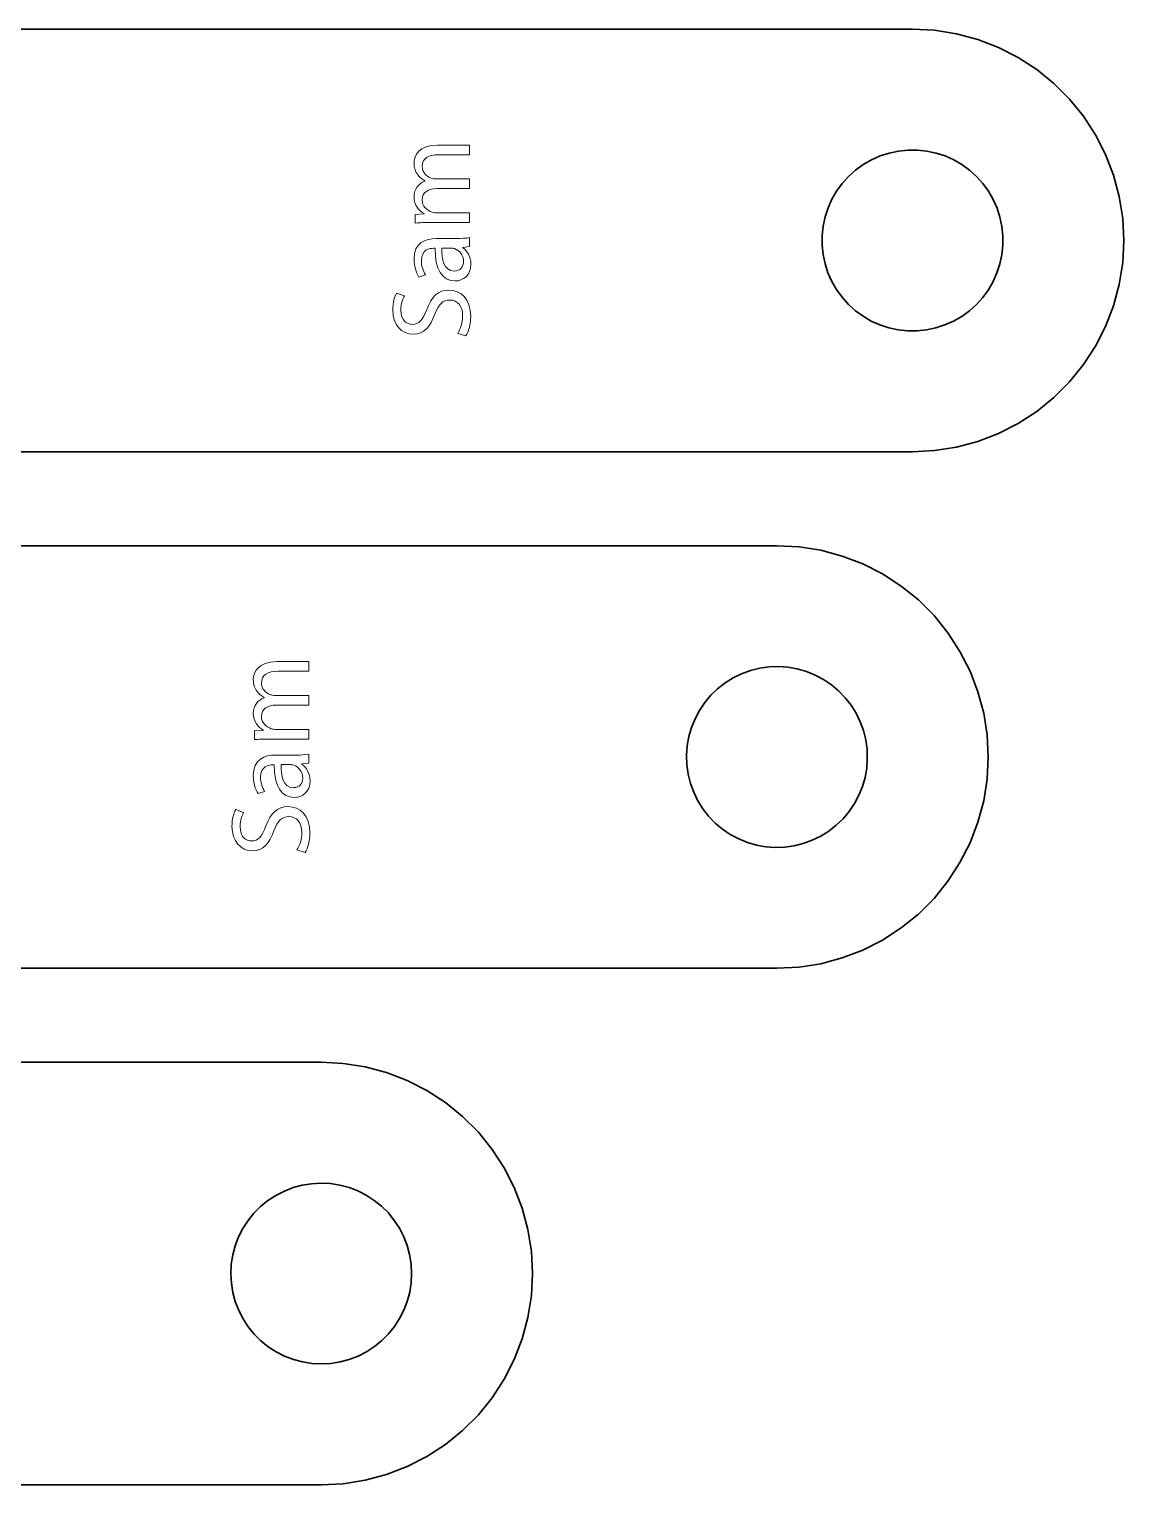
# Model space of a CAD drawing. Header units: millimetres. Extents: x 4 to 295, y -240 to -4.
# Drawn here: x 126.3 to 150.52, y -234.04 to -201.83 of the extents above; entities that cross this region are included whole.
import ezdxf

# ---------------------------------------------------------------- set-up
doc = ezdxf.new("R2010")
doc.units = ezdxf.units.MM
doc.header["$MEASUREMENT"] = 0
doc.layers.add('Layer 1', color=7, linetype='Continuous', lineweight=0)

# ---------------------------------------------------------------- blocks, each defined once
blk = doc.blocks.new('Block_23')
at = {"layer": 'Layer 1', "color": 240, "lineweight": 0, "true_color": 0xff1c24}
for points, knots in [([(135.169, -206.107), (135.045, -206.107), (134.943, -206.11), (134.844, -206.117), (134.844, -206.117), (134.844, -205.926), (134.844, -205.926), (134.844, -205.926), (135.037, -205.916), (135.037, -205.916), (135.037, -205.916), (135.037, -205.909), (135.037, -205.909), (134.923, -205.841), (134.816, -205.73), (134.816, -205.531), (134.816, -205.367), (134.915, -205.243), (135.057, -205.191), (135.057, -205.191), (135.057, -205.186), (135.057, -205.186), (134.99, -205.149), (134.938, -205.101), (134.901, -205.052), (134.846, -204.98), (134.816, -204.901), (134.816, -204.786), (134.816, -204.627), (134.921, -204.391), (135.338, -204.391), (135.338, -204.391), (136.045, -204.391), (136.045, -204.391), (136.045, -204.391), (136.045, -204.605), (136.045, -204.605), (136.045, -204.605), (135.365, -204.605), (135.365, -204.605), (135.134, -204.605), (134.995, -204.689), (134.995, -204.866), (134.995, -204.99), (135.087, -205.087), (135.194, -205.124), (135.223, -205.134), (135.263, -205.141), (135.303, -205.141), (135.303, -205.141), (136.045, -205.141), (136.045, -205.141), (136.045, -205.141), (136.045, -205.355), (136.045, -205.355), (136.045, -205.355), (135.325, -205.355), (135.325, -205.355), (135.134, -205.355), (134.995, -205.439), (134.995, -205.605), (134.995, -205.742), (135.104, -205.841), (135.213, -205.876), (135.246, -205.889), (135.283, -205.894), (135.32, -205.894), (135.32, -205.894), (136.045, -205.894), (136.045, -205.894), (136.045, -205.894), (136.045, -206.107), (136.045, -206.107), (136.045, -206.107), (135.169, -206.107), (135.169, -206.107)], [0, 0, 0, 0, 1, 1, 1, 2, 2, 2, 3, 3, 3, 4, 4, 4, 5, 5, 5, 6, 6, 6, 7, 7, 7, 8, 8, 8, 9, 9, 9, 10, 10, 10, 11, 11, 11, 12, 12, 12, 13, 13, 13, 14, 14, 14, 15, 15, 15, 16, 16, 16, 17, 17, 17, 18, 18, 18, 19, 19, 19, 20, 20, 20, 21, 21, 21, 22, 22, 22, 23, 23, 23, 24, 24, 24, 25, 25, 25, 25]), ([(136.045, -206.639), (136.045, -206.639), (135.894, -206.657), (135.894, -206.657), (135.894, -206.657), (135.894, -206.664), (135.894, -206.664), (135.988, -206.731), (136.073, -206.86), (136.073, -207.031), (136.073, -207.275), (135.901, -207.399), (135.727, -207.399), (135.437, -207.399), (135.278, -207.141), (135.281, -206.676), (135.281, -206.676), (135.256, -206.676), (135.256, -206.676), (135.156, -206.676), (134.978, -206.704), (134.978, -206.95), (134.978, -207.061), (135.012, -207.178), (135.067, -207.262), (135.067, -207.262), (134.923, -207.312), (134.923, -207.312), (134.858, -207.213), (134.816, -207.069), (134.816, -206.917), (134.816, -206.55), (135.067, -206.46), (135.308, -206.46), (135.308, -206.46), (135.757, -206.46), (135.757, -206.46), (135.861, -206.46), (135.963, -206.455), (136.045, -206.44), (136.045, -206.44), (136.045, -206.639), (136.045, -206.639)], [0, 0, 0, 0, 1, 1, 1, 2, 2, 2, 3, 3, 3, 4, 4, 4, 5, 5, 5, 6, 6, 6, 7, 7, 7, 8, 8, 8, 9, 9, 9, 10, 10, 10, 11, 11, 11, 12, 12, 12, 13, 13, 13, 14, 14, 14, 14]), ([(135.432, -206.672), (135.427, -206.91), (135.469, -207.18), (135.703, -207.18), (135.844, -207.18), (135.911, -207.086), (135.911, -206.974), (135.911, -206.818), (135.812, -206.719), (135.71, -206.684), (135.688, -206.676), (135.663, -206.672), (135.64, -206.672), (135.64, -206.672), (135.432, -206.672), (135.432, -206.672)], [0, 0, 0, 0, 1, 1, 1, 2, 2, 2, 3, 3, 3, 4, 4, 4, 5, 5, 5, 5]), ([(135.782, -208.559), (135.842, -208.462), (135.891, -208.321), (135.891, -208.172), (135.891, -207.951), (135.775, -207.822), (135.606, -207.822), (135.449, -207.822), (135.36, -207.911), (135.273, -208.137), (135.176, -208.41), (135.035, -208.579), (134.799, -208.579), (134.538, -208.579), (134.345, -208.363), (134.345, -208.038), (134.345, -207.866), (134.384, -207.742), (134.426, -207.668), (134.426, -207.668), (134.603, -207.727), (134.603, -207.727), (134.573, -207.782), (134.523, -207.894), (134.523, -208.045), (134.523, -208.274), (134.66, -208.36), (134.774, -208.36), (134.93, -208.36), (135.007, -208.259), (135.097, -208.028), (135.206, -207.745), (135.343, -207.601), (135.589, -207.601), (135.847, -207.601), (136.07, -207.792), (136.07, -208.187), (136.07, -208.348), (136.023, -208.524), (135.963, -208.614), (135.963, -208.614), (135.782, -208.559), (135.782, -208.559)], [0, 0, 0, 0, 1, 1, 1, 2, 2, 2, 3, 3, 3, 4, 4, 4, 5, 5, 5, 6, 6, 6, 7, 7, 7, 8, 8, 8, 9, 9, 9, 10, 10, 10, 11, 11, 11, 12, 12, 12, 13, 13, 13, 14, 14, 14, 14])]:
    blk.add_open_spline(points, degree=3, knots=knots, dxfattribs=at)
blk = doc.blocks.new('Block_24')
at = {"layer": 'Layer 1', "color": 240, "lineweight": 0, "true_color": 0xff1c24}
for points, knots in [([(131.612, -217.537), (131.488, -217.537), (131.386, -217.54), (131.287, -217.547), (131.287, -217.547), (131.287, -217.356), (131.287, -217.356), (131.287, -217.356), (131.481, -217.346), (131.481, -217.346), (131.481, -217.346), (131.481, -217.339), (131.481, -217.339), (131.367, -217.272), (131.26, -217.16), (131.26, -216.961), (131.26, -216.798), (131.359, -216.673), (131.501, -216.621), (131.501, -216.621), (131.501, -216.616), (131.501, -216.616), (131.434, -216.579), (131.382, -216.532), (131.344, -216.482), (131.29, -216.41), (131.26, -216.331), (131.26, -216.217), (131.26, -216.058), (131.364, -215.822), (131.781, -215.822), (131.781, -215.822), (132.489, -215.822), (132.489, -215.822), (132.489, -215.822), (132.489, -216.035), (132.489, -216.035), (132.489, -216.035), (131.809, -216.035), (131.809, -216.035), (131.578, -216.035), (131.439, -216.12), (131.439, -216.296), (131.439, -216.42), (131.531, -216.517), (131.637, -216.554), (131.667, -216.564), (131.707, -216.572), (131.746, -216.572), (131.746, -216.572), (132.489, -216.572), (132.489, -216.572), (132.489, -216.572), (132.489, -216.785), (132.489, -216.785), (132.489, -216.785), (131.769, -216.785), (131.769, -216.785), (131.578, -216.785), (131.439, -216.87), (131.439, -217.036), (131.439, -217.173), (131.548, -217.272), (131.657, -217.307), (131.689, -217.319), (131.727, -217.324), (131.764, -217.324), (131.764, -217.324), (132.489, -217.324), (132.489, -217.324), (132.489, -217.324), (132.489, -217.537), (132.489, -217.537), (132.489, -217.537), (131.612, -217.537), (131.612, -217.537)], [0, 0, 0, 0, 1, 1, 1, 2, 2, 2, 3, 3, 3, 4, 4, 4, 5, 5, 5, 6, 6, 6, 7, 7, 7, 8, 8, 8, 9, 9, 9, 10, 10, 10, 11, 11, 11, 12, 12, 12, 13, 13, 13, 14, 14, 14, 15, 15, 15, 16, 16, 16, 17, 17, 17, 18, 18, 18, 19, 19, 19, 20, 20, 20, 21, 21, 21, 22, 22, 22, 23, 23, 23, 24, 24, 24, 25, 25, 25, 25]), ([(132.489, -218.07), (132.489, -218.07), (132.337, -218.087), (132.337, -218.087), (132.337, -218.087), (132.337, -218.094), (132.337, -218.094), (132.432, -218.161), (132.516, -218.291), (132.516, -218.462), (132.516, -218.705), (132.345, -218.829), (132.171, -218.829), (131.881, -218.829), (131.722, -218.571), (131.724, -218.107), (131.724, -218.107), (131.699, -218.107), (131.699, -218.107), (131.6, -218.107), (131.421, -218.134), (131.421, -218.38), (131.421, -218.492), (131.456, -218.608), (131.511, -218.693), (131.511, -218.693), (131.367, -218.742), (131.367, -218.742), (131.302, -218.643), (131.26, -218.499), (131.26, -218.348), (131.26, -217.98), (131.511, -217.891), (131.752, -217.891), (131.752, -217.891), (132.201, -217.891), (132.201, -217.891), (132.305, -217.891), (132.407, -217.886), (132.489, -217.871), (132.489, -217.871), (132.489, -218.07), (132.489, -218.07)], [0, 0, 0, 0, 1, 1, 1, 2, 2, 2, 3, 3, 3, 4, 4, 4, 5, 5, 5, 6, 6, 6, 7, 7, 7, 8, 8, 8, 9, 9, 9, 10, 10, 10, 11, 11, 11, 12, 12, 12, 13, 13, 13, 14, 14, 14, 14]), ([(131.876, -218.102), (131.871, -218.34), (131.913, -218.611), (132.146, -218.611), (132.288, -218.611), (132.355, -218.516), (132.355, -218.405), (132.355, -218.248), (132.256, -218.149), (132.154, -218.114), (132.131, -218.107), (132.107, -218.102), (132.084, -218.102), (132.084, -218.102), (131.876, -218.102), (131.876, -218.102)], [0, 0, 0, 0, 1, 1, 1, 2, 2, 2, 3, 3, 3, 4, 4, 4, 5, 5, 5, 5]), ([(132.226, -219.99), (132.285, -219.893), (132.335, -219.751), (132.335, -219.602), (132.335, -219.381), (132.218, -219.252), (132.049, -219.252), (131.893, -219.252), (131.804, -219.341), (131.717, -219.567), (131.62, -219.841), (131.478, -220.009), (131.242, -220.009), (130.982, -220.009), (130.788, -219.794), (130.788, -219.468), (130.788, -219.297), (130.828, -219.173), (130.87, -219.098), (130.87, -219.098), (131.046, -219.158), (131.046, -219.158), (131.016, -219.212), (130.967, -219.324), (130.967, -219.476), (130.967, -219.704), (131.103, -219.791), (131.218, -219.791), (131.374, -219.791), (131.451, -219.689), (131.54, -219.458), (131.65, -219.175), (131.786, -219.031), (132.032, -219.031), (132.29, -219.031), (132.514, -219.222), (132.514, -219.617), (132.514, -219.779), (132.467, -219.955), (132.407, -220.044), (132.407, -220.044), (132.226, -219.99), (132.226, -219.99)], [0, 0, 0, 0, 1, 1, 1, 2, 2, 2, 3, 3, 3, 4, 4, 4, 5, 5, 5, 6, 6, 6, 7, 7, 7, 8, 8, 8, 9, 9, 9, 10, 10, 10, 11, 11, 11, 12, 12, 12, 13, 13, 13, 14, 14, 14, 14])]:
    blk.add_open_spline(points, degree=3, knots=knots, dxfattribs=at)

msp = doc.modelspace()

# ---------------------------------------------------------------- linework, layer by layer
at = {"layer": 'Layer 1', "color": 18, "lineweight": 35, "true_color": 0x000000}
for points, knots in [([(8.945, -211.179), (8.945, -211.179), (8.456, -211.153), (8.456, -211.153), (8.456, -211.153), (7.973, -211.077), (7.973, -211.077), (7.973, -211.077), (7.5, -210.95), (7.5, -210.95), (7.5, -210.95), (7.043, -210.774), (7.043, -210.774), (7.043, -210.774), (6.607, -210.552), (6.607, -210.552), (6.607, -210.552), (6.197, -210.286), (6.197, -210.286), (6.197, -210.286), (5.816, -209.978), (5.816, -209.978), (5.816, -209.978), (5.47, -209.632), (5.47, -209.632), (5.47, -209.632), (5.162, -209.251), (5.162, -209.251), (5.162, -209.251), (4.895, -208.841), (4.895, -208.841), (4.895, -208.841), (4.673, -208.405), (4.673, -208.405), (4.673, -208.405), (4.498, -207.948), (4.498, -207.948), (4.498, -207.948), (4.371, -207.475), (4.371, -207.475), (4.371, -207.475), (4.295, -206.991), (4.295, -206.991), (4.295, -206.991), (4.269, -206.503), (4.269, -206.503), (4.269, -206.503), (4.295, -206.014), (4.295, -206.014), (4.295, -206.014), (4.371, -205.53), (4.371, -205.53), (4.371, -205.53), (4.498, -205.058), (4.498, -205.058), (4.498, -205.058), (4.673, -204.601), (4.673, -204.601), (4.673, -204.601), (4.895, -204.165), (4.895, -204.165), (4.895, -204.165), (5.162, -203.754), (5.162, -203.754), (5.162, -203.754), (5.47, -203.374), (5.47, -203.374), (5.47, -203.374), (5.816, -203.028), (5.816, -203.028), (5.816, -203.028), (6.197, -202.72), (6.197, -202.72), (6.197, -202.72), (6.607, -202.453), (6.607, -202.453), (6.607, -202.453), (7.043, -202.231), (7.043, -202.231), (7.043, -202.231), (7.5, -202.055), (7.5, -202.055), (7.5, -202.055), (7.973, -201.929), (7.973, -201.929), (7.973, -201.929), (8.456, -201.852), (8.456, -201.852), (8.456, -201.852), (8.945, -201.827), (8.945, -201.827), (8.945, -201.827), (145.842, -201.827), (145.842, -201.827), (145.842, -201.827), (146.331, -201.852), (146.331, -201.852), (146.331, -201.852), (146.814, -201.929), (146.814, -201.929), (146.814, -201.929), (147.287, -202.055), (147.287, -202.055), (147.287, -202.055), (147.744, -202.231), (147.744, -202.231), (147.744, -202.231), (148.18, -202.453), (148.18, -202.453), (148.18, -202.453), (148.591, -202.72), (148.591, -202.72), (148.591, -202.72), (148.971, -203.028), (148.971, -203.028), (148.971, -203.028), (149.317, -203.374), (149.317, -203.374), (149.317, -203.374), (149.625, -203.754), (149.625, -203.754), (149.625, -203.754), (149.892, -204.165), (149.892, -204.165), (149.892, -204.165), (150.114, -204.601), (150.114, -204.601), (150.114, -204.601), (150.289, -205.058), (150.289, -205.058), (150.289, -205.058), (150.416, -205.53), (150.416, -205.53), (150.416, -205.53), (150.493, -206.014), (150.493, -206.014), (150.493, -206.014), (150.518, -206.503), (150.518, -206.503), (150.518, -206.503), (150.493, -206.991), (150.493, -206.991), (150.493, -206.991), (150.416, -207.475), (150.416, -207.475), (150.416, -207.475), (150.289, -207.948), (150.289, -207.948), (150.289, -207.948), (150.114, -208.405), (150.114, -208.405), (150.114, -208.405), (149.892, -208.841), (149.892, -208.841), (149.892, -208.841), (149.625, -209.251), (149.625, -209.251), (149.625, -209.251), (149.317, -209.632), (149.317, -209.632), (149.317, -209.632), (148.971, -209.978), (148.971, -209.978), (148.971, -209.978), (148.591, -210.286), (148.591, -210.286), (148.591, -210.286), (148.18, -210.552), (148.18, -210.552), (148.18, -210.552), (147.744, -210.774), (147.744, -210.774), (147.744, -210.774), (147.287, -210.95), (147.287, -210.95), (147.287, -210.95), (146.814, -211.077), (146.814, -211.077), (146.814, -211.077), (146.331, -211.153), (146.331, -211.153), (146.331, -211.153), (145.842, -211.179), (145.842, -211.179), (145.842, -211.179), (8.945, -211.179), (8.945, -211.179)], [0, 0, 0, 0, 1, 1, 1, 2, 2, 2, 3, 3, 3, 4, 4, 4, 5, 5, 5, 6, 6, 6, 7, 7, 7, 8, 8, 8, 9, 9, 9, 10, 10, 10, 11, 11, 11, 12, 12, 12, 13, 13, 13, 14, 14, 14, 15, 15, 15, 16, 16, 16, 17, 17, 17, 18, 18, 18, 19, 19, 19, 20, 20, 20, 21, 21, 21, 22, 22, 22, 23, 23, 23, 24, 24, 24, 25, 25, 25, 26, 26, 26, 27, 27, 27, 28, 28, 28, 29, 29, 29, 30, 30, 30, 31, 31, 31, 32, 32, 32, 33, 33, 33, 34, 34, 34, 35, 35, 35, 36, 36, 36, 37, 37, 37, 38, 38, 38, 39, 39, 39, 40, 40, 40, 41, 41, 41, 42, 42, 42, 43, 43, 43, 44, 44, 44, 45, 45, 45, 46, 46, 46, 47, 47, 47, 48, 48, 48, 49, 49, 49, 50, 50, 50, 51, 51, 51, 52, 52, 52, 53, 53, 53, 54, 54, 54, 55, 55, 55, 56, 56, 56, 57, 57, 57, 58, 58, 58, 59, 59, 59, 60, 60, 60, 61, 61, 61, 62, 62, 62, 62]), ([(147.713, -205.787), (147.713, -205.787), (147.628, -205.596), (147.628, -205.596), (147.628, -205.596), (147.523, -205.414), (147.523, -205.414), (147.523, -205.414), (147.4, -205.244), (147.4, -205.244), (147.4, -205.244), (147.26, -205.088), (147.26, -205.088), (147.26, -205.088), (147.105, -204.948), (147.105, -204.948), (147.105, -204.948), (146.935, -204.825), (146.935, -204.825), (146.935, -204.825), (146.754, -204.719), (146.754, -204.719), (146.754, -204.719), (146.562, -204.634), (146.562, -204.634), (146.562, -204.634), (146.363, -204.569), (146.363, -204.569), (146.363, -204.569), (146.158, -204.525), (146.158, -204.525), (146.158, -204.525), (145.95, -204.503), (145.95, -204.503), (145.95, -204.503), (145.74, -204.503), (145.74, -204.503), (145.74, -204.503), (145.532, -204.524), (145.532, -204.524), (145.532, -204.524), (145.326, -204.568), (145.326, -204.568), (145.326, -204.568), (145.127, -204.632), (145.127, -204.632), (145.127, -204.632), (144.935, -204.717), (144.935, -204.717), (144.935, -204.717), (144.754, -204.822), (144.754, -204.822), (144.754, -204.822), (144.584, -204.945), (144.584, -204.945), (144.584, -204.945), (144.428, -205.085), (144.428, -205.085), (144.428, -205.085), (144.288, -205.24), (144.288, -205.24), (144.288, -205.24), (144.164, -205.41), (144.164, -205.41), (144.164, -205.41), (144.059, -205.591), (144.059, -205.591), (144.059, -205.591), (143.974, -205.783), (143.974, -205.783), (143.974, -205.783), (143.909, -205.982), (143.909, -205.982), (143.909, -205.982), (143.865, -206.187), (143.865, -206.187), (143.865, -206.187), (143.843, -206.395), (143.843, -206.395), (143.843, -206.395), (143.842, -206.605), (143.842, -206.605), (143.842, -206.605), (143.864, -206.813), (143.864, -206.813), (143.864, -206.813), (143.907, -207.018), (143.907, -207.018), (143.907, -207.018), (143.972, -207.218), (143.972, -207.218), (143.972, -207.218), (144.057, -207.409), (144.057, -207.409), (144.057, -207.409), (144.161, -207.591), (144.161, -207.591), (144.161, -207.591), (144.284, -207.761), (144.284, -207.761), (144.284, -207.761), (144.424, -207.917), (144.424, -207.917), (144.424, -207.917), (144.58, -208.057), (144.58, -208.057), (144.58, -208.057), (144.749, -208.181), (144.749, -208.181), (144.749, -208.181), (144.931, -208.286), (144.931, -208.286), (144.931, -208.286), (145.122, -208.371), (145.122, -208.371), (145.122, -208.371), (145.321, -208.436), (145.321, -208.436), (145.321, -208.436), (145.526, -208.48), (145.526, -208.48), (145.526, -208.48), (145.735, -208.502), (145.735, -208.502), (145.735, -208.502), (145.944, -208.503), (145.944, -208.503), (145.944, -208.503), (146.153, -208.481), (146.153, -208.481), (146.153, -208.481), (146.358, -208.438), (146.358, -208.438), (146.358, -208.438), (146.557, -208.373), (146.557, -208.373), (146.557, -208.373), (146.749, -208.288), (146.749, -208.288), (146.749, -208.288), (146.931, -208.184), (146.931, -208.184), (146.931, -208.184), (147.101, -208.061), (147.101, -208.061), (147.101, -208.061), (147.256, -207.921), (147.256, -207.921), (147.256, -207.921), (147.397, -207.765), (147.397, -207.765), (147.397, -207.765), (147.52, -207.596), (147.52, -207.596), (147.52, -207.596), (147.625, -207.414), (147.625, -207.414), (147.625, -207.414), (147.711, -207.223), (147.711, -207.223), (147.711, -207.223), (147.776, -207.023), (147.776, -207.023), (147.776, -207.023), (147.82, -206.818), (147.82, -206.818), (147.82, -206.818), (147.842, -206.61), (147.842, -206.61), (147.842, -206.61), (147.842, -206.4), (147.842, -206.4), (147.842, -206.4), (147.821, -206.192), (147.821, -206.192), (147.821, -206.192), (147.777, -205.987), (147.777, -205.987), (147.777, -205.987), (147.713, -205.787), (147.713, -205.787)], [0, 0, 0, 0, 1, 1, 1, 2, 2, 2, 3, 3, 3, 4, 4, 4, 5, 5, 5, 6, 6, 6, 7, 7, 7, 8, 8, 8, 9, 9, 9, 10, 10, 10, 11, 11, 11, 12, 12, 12, 13, 13, 13, 14, 14, 14, 15, 15, 15, 16, 16, 16, 17, 17, 17, 18, 18, 18, 19, 19, 19, 20, 20, 20, 21, 21, 21, 22, 22, 22, 23, 23, 23, 24, 24, 24, 25, 25, 25, 26, 26, 26, 27, 27, 27, 28, 28, 28, 29, 29, 29, 30, 30, 30, 31, 31, 31, 32, 32, 32, 33, 33, 33, 34, 34, 34, 35, 35, 35, 36, 36, 36, 37, 37, 37, 38, 38, 38, 39, 39, 39, 40, 40, 40, 41, 41, 41, 42, 42, 42, 43, 43, 43, 44, 44, 44, 45, 45, 45, 46, 46, 46, 47, 47, 47, 48, 48, 48, 49, 49, 49, 50, 50, 50, 51, 51, 51, 52, 52, 52, 53, 53, 53, 54, 54, 54, 55, 55, 55, 56, 56, 56, 57, 57, 57, 58, 58, 58, 59, 59, 59, 60, 60, 60, 60]), ([(8.945, -222.609), (8.945, -222.609), (8.456, -222.583), (8.456, -222.583), (8.456, -222.583), (7.973, -222.507), (7.973, -222.507), (7.973, -222.507), (7.5, -222.38), (7.5, -222.38), (7.5, -222.38), (7.043, -222.205), (7.043, -222.205), (7.043, -222.205), (6.607, -221.983), (6.607, -221.983), (6.607, -221.983), (6.197, -221.716), (6.197, -221.716), (6.197, -221.716), (5.816, -221.408), (5.816, -221.408), (5.816, -221.408), (5.47, -221.062), (5.47, -221.062), (5.47, -221.062), (5.162, -220.682), (5.162, -220.682), (5.162, -220.682), (4.895, -220.271), (4.895, -220.271), (4.895, -220.271), (4.673, -219.835), (4.673, -219.835), (4.673, -219.835), (4.498, -219.378), (4.498, -219.378), (4.498, -219.378), (4.371, -218.905), (4.371, -218.905), (4.371, -218.905), (4.295, -218.422), (4.295, -218.422), (4.295, -218.422), (4.269, -217.933), (4.269, -217.933), (4.269, -217.933), (4.295, -217.444), (4.295, -217.444), (4.295, -217.444), (4.371, -216.961), (4.371, -216.961), (4.371, -216.961), (4.498, -216.488), (4.498, -216.488), (4.498, -216.488), (4.673, -216.031), (4.673, -216.031), (4.673, -216.031), (4.895, -215.595), (4.895, -215.595), (4.895, -215.595), (5.162, -215.184), (5.162, -215.184), (5.162, -215.184), (5.47, -214.804), (5.47, -214.804), (5.47, -214.804), (5.816, -214.458), (5.816, -214.458), (5.816, -214.458), (6.197, -214.15), (6.197, -214.15), (6.197, -214.15), (6.607, -213.883), (6.607, -213.883), (6.607, -213.883), (7.043, -213.661), (7.043, -213.661), (7.043, -213.661), (7.5, -213.486), (7.5, -213.486), (7.5, -213.486), (7.973, -213.359), (7.973, -213.359), (7.973, -213.359), (8.456, -213.283), (8.456, -213.283), (8.456, -213.283), (8.945, -213.257), (8.945, -213.257), (8.945, -213.257), (142.843, -213.257), (142.843, -213.257), (142.843, -213.257), (143.332, -213.283), (143.332, -213.283), (143.332, -213.283), (143.815, -213.359), (143.815, -213.359), (143.815, -213.359), (144.288, -213.486), (144.288, -213.486), (144.288, -213.486), (144.745, -213.661), (144.745, -213.661), (144.745, -213.661), (145.181, -213.883), (145.181, -213.883), (145.181, -213.883), (145.592, -214.15), (145.592, -214.15), (145.592, -214.15), (145.972, -214.458), (145.972, -214.458), (145.972, -214.458), (146.318, -214.804), (146.318, -214.804), (146.318, -214.804), (146.626, -215.184), (146.626, -215.184), (146.626, -215.184), (146.893, -215.595), (146.893, -215.595), (146.893, -215.595), (147.115, -216.031), (147.115, -216.031), (147.115, -216.031), (147.29, -216.488), (147.29, -216.488), (147.29, -216.488), (147.417, -216.961), (147.417, -216.961), (147.417, -216.961), (147.494, -217.444), (147.494, -217.444), (147.494, -217.444), (147.519, -217.933), (147.519, -217.933), (147.519, -217.933), (147.494, -218.422), (147.494, -218.422), (147.494, -218.422), (147.417, -218.905), (147.417, -218.905), (147.417, -218.905), (147.29, -219.378), (147.29, -219.378), (147.29, -219.378), (147.115, -219.835), (147.115, -219.835), (147.115, -219.835), (146.893, -220.271), (146.893, -220.271), (146.893, -220.271), (146.626, -220.682), (146.626, -220.682), (146.626, -220.682), (146.318, -221.062), (146.318, -221.062), (146.318, -221.062), (145.972, -221.408), (145.972, -221.408), (145.972, -221.408), (145.592, -221.716), (145.592, -221.716), (145.592, -221.716), (145.181, -221.983), (145.181, -221.983), (145.181, -221.983), (144.745, -222.205), (144.745, -222.205), (144.745, -222.205), (144.288, -222.38), (144.288, -222.38), (144.288, -222.38), (143.815, -222.507), (143.815, -222.507), (143.815, -222.507), (143.332, -222.583), (143.332, -222.583), (143.332, -222.583), (142.843, -222.609), (142.843, -222.609), (142.843, -222.609), (8.945, -222.609), (8.945, -222.609)], [0, 0, 0, 0, 1, 1, 1, 2, 2, 2, 3, 3, 3, 4, 4, 4, 5, 5, 5, 6, 6, 6, 7, 7, 7, 8, 8, 8, 9, 9, 9, 10, 10, 10, 11, 11, 11, 12, 12, 12, 13, 13, 13, 14, 14, 14, 15, 15, 15, 16, 16, 16, 17, 17, 17, 18, 18, 18, 19, 19, 19, 20, 20, 20, 21, 21, 21, 22, 22, 22, 23, 23, 23, 24, 24, 24, 25, 25, 25, 26, 26, 26, 27, 27, 27, 28, 28, 28, 29, 29, 29, 30, 30, 30, 31, 31, 31, 32, 32, 32, 33, 33, 33, 34, 34, 34, 35, 35, 35, 36, 36, 36, 37, 37, 37, 38, 38, 38, 39, 39, 39, 40, 40, 40, 41, 41, 41, 42, 42, 42, 43, 43, 43, 44, 44, 44, 45, 45, 45, 46, 46, 46, 47, 47, 47, 48, 48, 48, 49, 49, 49, 50, 50, 50, 51, 51, 51, 52, 52, 52, 53, 53, 53, 54, 54, 54, 55, 55, 55, 56, 56, 56, 57, 57, 57, 58, 58, 58, 59, 59, 59, 60, 60, 60, 61, 61, 61, 62, 62, 62, 62]), ([(141.874, -216.183), (141.874, -216.183), (141.696, -216.294), (141.696, -216.294), (141.696, -216.294), (141.531, -216.423), (141.531, -216.423), (141.531, -216.423), (141.381, -216.568), (141.381, -216.568), (141.381, -216.568), (141.246, -216.729), (141.246, -216.729), (141.246, -216.729), (141.129, -216.902), (141.129, -216.902), (141.129, -216.902), (141.031, -217.087), (141.031, -217.087), (141.031, -217.087), (140.952, -217.281), (140.952, -217.281), (140.952, -217.281), (140.894, -217.482), (140.894, -217.482), (140.894, -217.482), (140.858, -217.689), (140.858, -217.689), (140.858, -217.689), (140.843, -217.897), (140.843, -217.897), (140.843, -217.897), (140.851, -218.107), (140.851, -218.107), (140.851, -218.107), (140.88, -218.314), (140.88, -218.314), (140.88, -218.314), (140.93, -218.517), (140.93, -218.517), (140.93, -218.517), (141.002, -218.714), (141.002, -218.714), (141.002, -218.714), (141.093, -218.902), (141.093, -218.902), (141.093, -218.902), (141.204, -219.08), (141.204, -219.08), (141.204, -219.08), (141.333, -219.245), (141.333, -219.245), (141.333, -219.245), (141.479, -219.396), (141.479, -219.396), (141.479, -219.396), (141.639, -219.53), (141.639, -219.53), (141.639, -219.53), (141.812, -219.647), (141.812, -219.647), (141.812, -219.647), (141.997, -219.746), (141.997, -219.746), (141.997, -219.746), (142.191, -219.824), (142.191, -219.824), (142.191, -219.824), (142.393, -219.882), (142.393, -219.882), (142.393, -219.882), (142.599, -219.918), (142.599, -219.918), (142.599, -219.918), (142.808, -219.933), (142.808, -219.933), (142.808, -219.933), (143.017, -219.926), (143.017, -219.926), (143.017, -219.926), (143.224, -219.897), (143.224, -219.897), (143.224, -219.897), (143.427, -219.846), (143.427, -219.846), (143.427, -219.846), (143.624, -219.775), (143.624, -219.775), (143.624, -219.775), (143.812, -219.683), (143.812, -219.683), (143.812, -219.683), (143.99, -219.572), (143.99, -219.572), (143.99, -219.572), (144.155, -219.443), (144.155, -219.443), (144.155, -219.443), (144.306, -219.298), (144.306, -219.298), (144.306, -219.298), (144.44, -219.137), (144.44, -219.137), (144.44, -219.137), (144.558, -218.964), (144.558, -218.964), (144.558, -218.964), (144.656, -218.779), (144.656, -218.779), (144.656, -218.779), (144.734, -218.585), (144.734, -218.585), (144.734, -218.585), (144.792, -218.384), (144.792, -218.384), (144.792, -218.384), (144.829, -218.177), (144.829, -218.177), (144.829, -218.177), (144.843, -217.969), (144.843, -217.969), (144.843, -217.969), (144.836, -217.759), (144.836, -217.759), (144.836, -217.759), (144.807, -217.552), (144.807, -217.552), (144.807, -217.552), (144.756, -217.349), (144.756, -217.349), (144.756, -217.349), (144.685, -217.152), (144.685, -217.152), (144.685, -217.152), (144.593, -216.964), (144.593, -216.964), (144.593, -216.964), (144.482, -216.786), (144.482, -216.786), (144.482, -216.786), (144.353, -216.621), (144.353, -216.621), (144.353, -216.621), (144.208, -216.471), (144.208, -216.471), (144.208, -216.471), (144.048, -216.336), (144.048, -216.336), (144.048, -216.336), (143.874, -216.219), (143.874, -216.219), (143.874, -216.219), (143.689, -216.12), (143.689, -216.12), (143.689, -216.12), (143.495, -216.042), (143.495, -216.042), (143.495, -216.042), (143.294, -215.984), (143.294, -215.984), (143.294, -215.984), (143.088, -215.948), (143.088, -215.948), (143.088, -215.948), (142.879, -215.933), (142.879, -215.933), (142.879, -215.933), (142.67, -215.94), (142.67, -215.94), (142.67, -215.94), (142.462, -215.969), (142.462, -215.969), (142.462, -215.969), (142.259, -216.02), (142.259, -216.02), (142.259, -216.02), (142.062, -216.091), (142.062, -216.091), (142.062, -216.091), (141.874, -216.183), (141.874, -216.183)], [0, 0, 0, 0, 1, 1, 1, 2, 2, 2, 3, 3, 3, 4, 4, 4, 5, 5, 5, 6, 6, 6, 7, 7, 7, 8, 8, 8, 9, 9, 9, 10, 10, 10, 11, 11, 11, 12, 12, 12, 13, 13, 13, 14, 14, 14, 15, 15, 15, 16, 16, 16, 17, 17, 17, 18, 18, 18, 19, 19, 19, 20, 20, 20, 21, 21, 21, 22, 22, 22, 23, 23, 23, 24, 24, 24, 25, 25, 25, 26, 26, 26, 27, 27, 27, 28, 28, 28, 29, 29, 29, 30, 30, 30, 31, 31, 31, 32, 32, 32, 33, 33, 33, 34, 34, 34, 35, 35, 35, 36, 36, 36, 37, 37, 37, 38, 38, 38, 39, 39, 39, 40, 40, 40, 41, 41, 41, 42, 42, 42, 43, 43, 43, 44, 44, 44, 45, 45, 45, 46, 46, 46, 47, 47, 47, 48, 48, 48, 49, 49, 49, 50, 50, 50, 51, 51, 51, 52, 52, 52, 53, 53, 53, 54, 54, 54, 55, 55, 55, 56, 56, 56, 57, 57, 57, 58, 58, 58, 59, 59, 59, 60, 60, 60, 60]), ([(8.945, -234.039), (8.945, -234.039), (8.456, -234.014), (8.456, -234.014), (8.456, -234.014), (7.973, -233.937), (7.973, -233.937), (7.973, -233.937), (7.5, -233.811), (7.5, -233.811), (7.5, -233.811), (7.043, -233.635), (7.043, -233.635), (7.043, -233.635), (6.607, -233.413), (6.607, -233.413), (6.607, -233.413), (6.197, -233.146), (6.197, -233.146), (6.197, -233.146), (5.816, -232.838), (5.816, -232.838), (5.816, -232.838), (5.47, -232.492), (5.47, -232.492), (5.47, -232.492), (5.162, -232.112), (5.162, -232.112), (5.162, -232.112), (4.895, -231.701), (4.895, -231.701), (4.895, -231.701), (4.673, -231.265), (4.673, -231.265), (4.673, -231.265), (4.498, -230.808), (4.498, -230.808), (4.498, -230.808), (4.371, -230.336), (4.371, -230.336), (4.371, -230.336), (4.295, -229.852), (4.295, -229.852), (4.295, -229.852), (4.269, -229.363), (4.269, -229.363), (4.269, -229.363), (4.295, -228.875), (4.295, -228.875), (4.295, -228.875), (4.371, -228.391), (4.371, -228.391), (4.371, -228.391), (4.498, -227.918), (4.498, -227.918), (4.498, -227.918), (4.673, -227.461), (4.673, -227.461), (4.673, -227.461), (4.895, -227.025), (4.895, -227.025), (4.895, -227.025), (5.162, -226.615), (5.162, -226.615), (5.162, -226.615), (5.47, -226.234), (5.47, -226.234), (5.47, -226.234), (5.816, -225.888), (5.816, -225.888), (5.816, -225.888), (6.197, -225.58), (6.197, -225.58), (6.197, -225.58), (6.607, -225.314), (6.607, -225.314), (6.607, -225.314), (7.043, -225.092), (7.043, -225.092), (7.043, -225.092), (7.5, -224.916), (7.5, -224.916), (7.5, -224.916), (7.973, -224.79), (7.973, -224.79), (7.973, -224.79), (8.456, -224.713), (8.456, -224.713), (8.456, -224.713), (8.945, -224.687), (8.945, -224.687), (8.945, -224.687), (132.763, -224.687), (132.763, -224.687), (132.763, -224.687), (133.251, -224.713), (133.251, -224.713), (133.251, -224.713), (133.735, -224.79), (133.735, -224.79), (133.735, -224.79), (134.208, -224.916), (134.208, -224.916), (134.208, -224.916), (134.664, -225.092), (134.664, -225.092), (134.664, -225.092), (135.101, -225.314), (135.101, -225.314), (135.101, -225.314), (135.511, -225.58), (135.511, -225.58), (135.511, -225.58), (135.891, -225.888), (135.891, -225.888), (135.891, -225.888), (136.238, -226.234), (136.238, -226.234), (136.238, -226.234), (136.546, -226.615), (136.546, -226.615), (136.546, -226.615), (136.812, -227.025), (136.812, -227.025), (136.812, -227.025), (137.034, -227.461), (137.034, -227.461), (137.034, -227.461), (137.21, -227.918), (137.21, -227.918), (137.21, -227.918), (137.336, -228.391), (137.336, -228.391), (137.336, -228.391), (137.413, -228.875), (137.413, -228.875), (137.413, -228.875), (137.439, -229.363), (137.439, -229.363), (137.439, -229.363), (137.413, -229.852), (137.413, -229.852), (137.413, -229.852), (137.336, -230.336), (137.336, -230.336), (137.336, -230.336), (137.21, -230.808), (137.21, -230.808), (137.21, -230.808), (137.034, -231.265), (137.034, -231.265), (137.034, -231.265), (136.812, -231.701), (136.812, -231.701), (136.812, -231.701), (136.546, -232.112), (136.546, -232.112), (136.546, -232.112), (136.238, -232.492), (136.238, -232.492), (136.238, -232.492), (135.891, -232.838), (135.891, -232.838), (135.891, -232.838), (135.511, -233.146), (135.511, -233.146), (135.511, -233.146), (135.101, -233.413), (135.101, -233.413), (135.101, -233.413), (134.664, -233.635), (134.664, -233.635), (134.664, -233.635), (134.208, -233.811), (134.208, -233.811), (134.208, -233.811), (133.735, -233.937), (133.735, -233.937), (133.735, -233.937), (133.251, -234.014), (133.251, -234.014), (133.251, -234.014), (132.763, -234.039), (132.763, -234.039), (132.763, -234.039), (8.945, -234.039), (8.945, -234.039)], [0, 0, 0, 0, 1, 1, 1, 2, 2, 2, 3, 3, 3, 4, 4, 4, 5, 5, 5, 6, 6, 6, 7, 7, 7, 8, 8, 8, 9, 9, 9, 10, 10, 10, 11, 11, 11, 12, 12, 12, 13, 13, 13, 14, 14, 14, 15, 15, 15, 16, 16, 16, 17, 17, 17, 18, 18, 18, 19, 19, 19, 20, 20, 20, 21, 21, 21, 22, 22, 22, 23, 23, 23, 24, 24, 24, 25, 25, 25, 26, 26, 26, 27, 27, 27, 28, 28, 28, 29, 29, 29, 30, 30, 30, 31, 31, 31, 32, 32, 32, 33, 33, 33, 34, 34, 34, 35, 35, 35, 36, 36, 36, 37, 37, 37, 38, 38, 38, 39, 39, 39, 40, 40, 40, 41, 41, 41, 42, 42, 42, 43, 43, 43, 44, 44, 44, 45, 45, 45, 46, 46, 46, 47, 47, 47, 48, 48, 48, 49, 49, 49, 50, 50, 50, 51, 51, 51, 52, 52, 52, 53, 53, 53, 54, 54, 54, 55, 55, 55, 56, 56, 56, 57, 57, 57, 58, 58, 58, 59, 59, 59, 60, 60, 60, 61, 61, 61, 62, 62, 62, 62]), ([(134.664, -228.743), (134.664, -228.743), (134.589, -228.548), (134.589, -228.548), (134.589, -228.548), (134.493, -228.361), (134.493, -228.361), (134.493, -228.361), (134.379, -228.186), (134.379, -228.186), (134.379, -228.186), (134.247, -228.023), (134.247, -228.023), (134.247, -228.023), (134.099, -227.875), (134.099, -227.875), (134.099, -227.875), (133.936, -227.744), (133.936, -227.744), (133.936, -227.744), (133.76, -227.63), (133.76, -227.63), (133.76, -227.63), (133.574, -227.535), (133.574, -227.535), (133.574, -227.535), (133.378, -227.46), (133.378, -227.46), (133.378, -227.46), (133.176, -227.407), (133.176, -227.407), (133.176, -227.407), (132.969, -227.374), (132.969, -227.374), (132.969, -227.374), (132.76, -227.363), (132.76, -227.363), (132.76, -227.363), (132.551, -227.375), (132.551, -227.375), (132.551, -227.375), (132.344, -227.408), (132.344, -227.408), (132.344, -227.408), (132.142, -227.462), (132.142, -227.462), (132.142, -227.462), (131.947, -227.537), (131.947, -227.537), (131.947, -227.537), (131.76, -227.633), (131.76, -227.633), (131.76, -227.633), (131.585, -227.747), (131.585, -227.747), (131.585, -227.747), (131.422, -227.879), (131.422, -227.879), (131.422, -227.879), (131.274, -228.027), (131.274, -228.027), (131.274, -228.027), (131.143, -228.19), (131.143, -228.19), (131.143, -228.19), (131.029, -228.366), (131.029, -228.366), (131.029, -228.366), (130.934, -228.552), (130.934, -228.552), (130.934, -228.552), (130.86, -228.748), (130.86, -228.748), (130.86, -228.748), (130.806, -228.95), (130.806, -228.95), (130.806, -228.95), (130.773, -229.157), (130.773, -229.157), (130.773, -229.157), (130.763, -229.366), (130.763, -229.366), (130.763, -229.366), (130.774, -229.575), (130.774, -229.575), (130.774, -229.575), (130.807, -229.782), (130.807, -229.782), (130.807, -229.782), (130.861, -229.984), (130.861, -229.984), (130.861, -229.984), (130.937, -230.179), (130.937, -230.179), (130.937, -230.179), (131.032, -230.366), (131.032, -230.366), (131.032, -230.366), (131.146, -230.541), (131.146, -230.541), (131.146, -230.541), (131.278, -230.704), (131.278, -230.704), (131.278, -230.704), (131.426, -230.851), (131.426, -230.851), (131.426, -230.851), (131.589, -230.983), (131.589, -230.983), (131.589, -230.983), (131.765, -231.097), (131.765, -231.097), (131.765, -231.097), (131.951, -231.192), (131.951, -231.192), (131.951, -231.192), (132.147, -231.266), (132.147, -231.266), (132.147, -231.266), (132.349, -231.32), (132.349, -231.32), (132.349, -231.32), (132.556, -231.353), (132.556, -231.353), (132.556, -231.353), (132.765, -231.363), (132.765, -231.363), (132.765, -231.363), (132.974, -231.352), (132.974, -231.352), (132.974, -231.352), (133.181, -231.319), (133.181, -231.319), (133.181, -231.319), (133.383, -231.265), (133.383, -231.265), (133.383, -231.265), (133.578, -231.189), (133.578, -231.189), (133.578, -231.189), (133.765, -231.094), (133.765, -231.094), (133.765, -231.094), (133.94, -230.98), (133.94, -230.98), (133.94, -230.98), (134.103, -230.848), (134.103, -230.848), (134.103, -230.848), (134.251, -230.7), (134.251, -230.7), (134.251, -230.7), (134.382, -230.537), (134.382, -230.537), (134.382, -230.537), (134.496, -230.361), (134.496, -230.361), (134.496, -230.361), (134.591, -230.174), (134.591, -230.174), (134.591, -230.174), (134.665, -229.979), (134.665, -229.979), (134.665, -229.979), (134.719, -229.777), (134.719, -229.777), (134.719, -229.777), (134.752, -229.57), (134.752, -229.57), (134.752, -229.57), (134.763, -229.361), (134.763, -229.361), (134.763, -229.361), (134.751, -229.152), (134.751, -229.152), (134.751, -229.152), (134.718, -228.945), (134.718, -228.945), (134.718, -228.945), (134.664, -228.743), (134.664, -228.743)], [0, 0, 0, 0, 1, 1, 1, 2, 2, 2, 3, 3, 3, 4, 4, 4, 5, 5, 5, 6, 6, 6, 7, 7, 7, 8, 8, 8, 9, 9, 9, 10, 10, 10, 11, 11, 11, 12, 12, 12, 13, 13, 13, 14, 14, 14, 15, 15, 15, 16, 16, 16, 17, 17, 17, 18, 18, 18, 19, 19, 19, 20, 20, 20, 21, 21, 21, 22, 22, 22, 23, 23, 23, 24, 24, 24, 25, 25, 25, 26, 26, 26, 27, 27, 27, 28, 28, 28, 29, 29, 29, 30, 30, 30, 31, 31, 31, 32, 32, 32, 33, 33, 33, 34, 34, 34, 35, 35, 35, 36, 36, 36, 37, 37, 37, 38, 38, 38, 39, 39, 39, 40, 40, 40, 41, 41, 41, 42, 42, 42, 43, 43, 43, 44, 44, 44, 45, 45, 45, 46, 46, 46, 47, 47, 47, 48, 48, 48, 49, 49, 49, 50, 50, 50, 51, 51, 51, 52, 52, 52, 53, 53, 53, 54, 54, 54, 55, 55, 55, 56, 56, 56, 57, 57, 57, 58, 58, 58, 59, 59, 59, 60, 60, 60, 60])]:
    msp.add_open_spline(points, degree=3, knots=knots, dxfattribs=at)

# ---------------------------------------------------------------- block references
at = {"layer": 'Layer 1'}
for name in ['Block_23', 'Block_24']:
    msp.add_blockref(name, (0, 0), dxfattribs=at)

doc.saveas('drawing.dxf')
